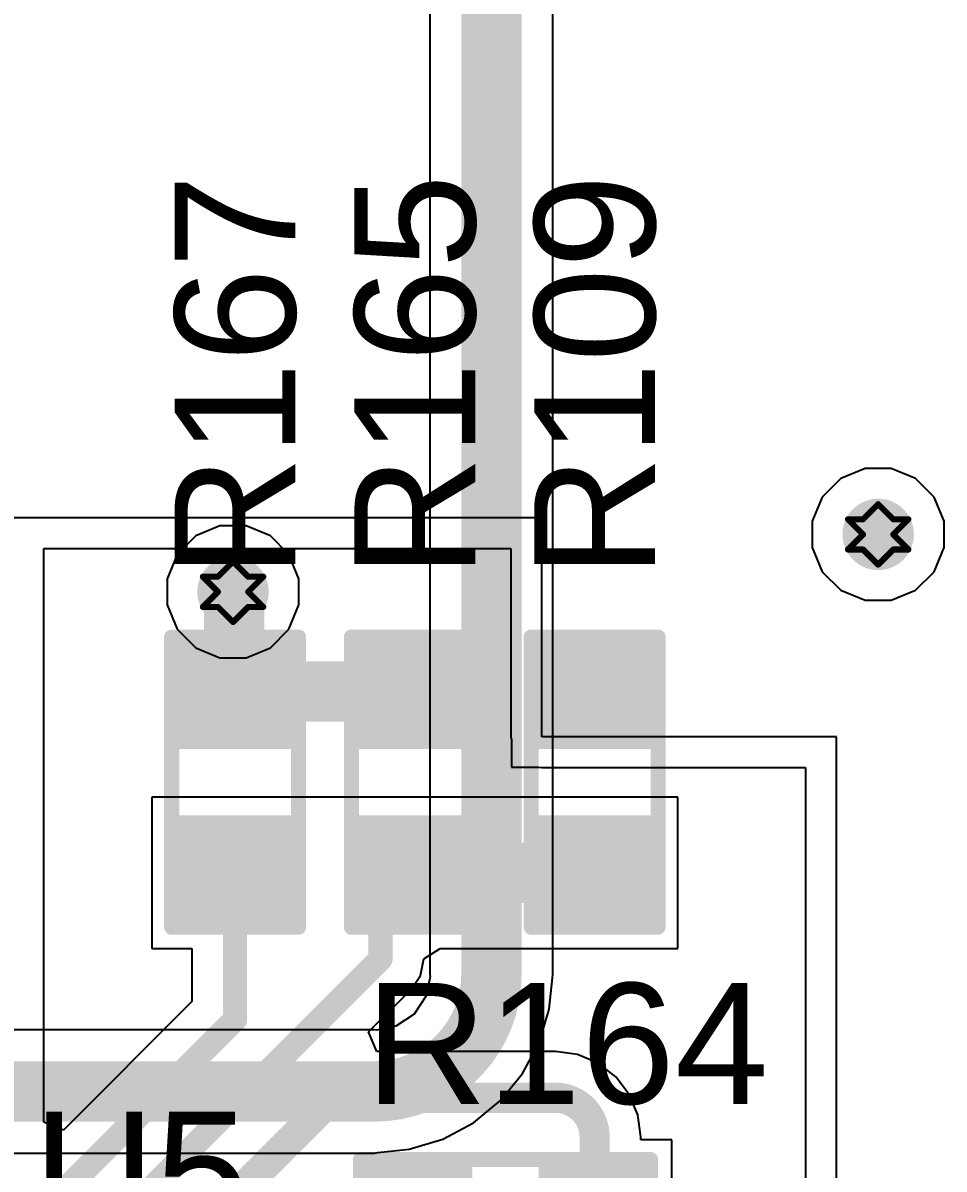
# Model space of a CAD drawing. Header units: inches. Extents: x 24 to 500, y 68 to 269.
# Drawn here: x 316.44 to 324.18, y 111.12 to 120.76 of the extents above; entities that cross this region are included whole.
import ezdxf

# ---------------------------------------------------------------- set-up
doc = ezdxf.new("R2010")
doc.units = ezdxf.units.IN
for name, color, linetype in [('Bottom Layer', 5, 'Continuous'), ('Drill Drawing', 1, 'Continuous'), ('Layer 1', 16, 'Continuous'), ('Layer 2', 76, 'Continuous'), ('Top Layer', 1, 'Continuous'), ('Top Overlay', 2, 'Continuous'), ('Top Paste', 8, 'Continuous'), ('Top Solder', 216, 'Continuous'), ('Via Holes', 16, 'Continuous')]:
    doc.layers.add(name, color=color, linetype=linetype)
doc.styles.add('Arial', font='', dxfattribs={"height": 0.2})
doc.styles.get('Arial').set_extended_font_data('Arial')

# ---------------------------------------------------------------- blocks, each defined once
blk = doc.blocks.new('R___0603_91')
at = {"layer": 'Top Layer'}
for points in [[(-0.38098984, 0.4445101599999999), (-0.38098984, -0.44448984), (-1.14298984, -0.44448984), (-1.14298984, 0.4445101599999999)], [(1.14301016, 0.4445101599999999), (1.14301016, -0.44448984), (0.38101016, -0.44448984), (0.38101016, 0.4445101599999999)]]:
    blk.add_hatch(color=1, dxfattribs=at).paths.add_polyline_path(points)
at = {"layer": 'Top Paste'}
for points in [[(-0.38098984, 0.4445101599999999), (-0.38098984, -0.44448984), (-1.14298984, -0.44448984), (-1.14298984, 0.4445101599999999)], [(1.14301016, 0.4445101599999999), (1.14301016, -0.44448984), (0.38101016, -0.44448984), (0.38101016, 0.4445101599999999)]]:
    blk.add_hatch(color=8, dxfattribs=at).paths.add_polyline_path(points)
at = {"layer": 'Top Solder'}
for points in [[(-0.27938984, 0.5461101599999999), (-0.27938984, -0.5460898399999999), (-1.24458984, -0.5460898399999999), (-1.24458984, 0.5461101599999999)], [(1.24461016, 0.5461101599999999), (1.24461016, -0.5460898399999999), (0.27941016, -0.5460898399999999), (0.27941016, 0.5461101599999999)]]:
    blk.add_hatch(color=216, dxfattribs=at).paths.add_polyline_path(points)
at = {"layer": 'Top Overlay'}
for points in [[(1.21921016, 0.53341016, 0.127, 0.127, 0), (-1.21918984, 0.53341016, 0.127, 0.127, 0)], [(-1.21918984, -0.53338984, 0.127, 0.127, 0), (-1.21918984, 0.53341016, 0.127, 0.127, 0)], [(1.21921016, -0.53338984, 0.127, 0.127, 0), (1.21921016, 0.53341016, 0.127, 0.127, 0)], [(1.21921016, -0.53338984, 0.127, 0.127, 0), (-1.21918984, -0.53338984, 0.127, 0.127, 0)]]:
    blk.add_lwpolyline(points, format="xyseb", dxfattribs=at)
for points in [[(-1.25093984, 0.53341016, 0.0635, 0.0635, 1), (-1.18743984, 0.53341016, 0.0635, 0.0635, 1)], [(-1.25093984, 0.53341016, 0.0635, 0.0635, 1), (-1.18743984, 0.53341016, 0.0635, 0.0635, 1)], [(1.18746016, 0.53341016, 0.0635, 0.0635, 1), (1.25096016, 0.53341016, 0.0635, 0.0635, 1)], [(1.18746016, 0.53341016, 0.0635, 0.0635, 1), (1.25096016, 0.53341016, 0.0635, 0.0635, 1)], [(-1.25093984, -0.53338984, 0.0635, 0.0635, 1), (-1.18743984, -0.53338984, 0.0635, 0.0635, 1)], [(-1.25093984, -0.53338984, 0.0635, 0.0635, 1), (-1.18743984, -0.53338984, 0.0635, 0.0635, 1)], [(1.18746016, -0.53338984, 0.0635, 0.0635, 1), (1.25096016, -0.53338984, 0.0635, 0.0635, 1)], [(1.18746016, -0.53338984, 0.0635, 0.0635, 1), (1.25096016, -0.53338984, 0.0635, 0.0635, 1)]]:
    blk.add_lwpolyline(points, format="xyseb", close=True, dxfattribs=at)
blk = doc.blocks.new('R___0603_93')
at = {"layer": 'Top Layer'}
for points in [[(-0.38098984, 0.4445101599999999), (-0.38098984, -0.44448984), (-1.14298984, -0.44448984), (-1.14298984, 0.4445101599999999)], [(1.14301016, 0.4445101599999999), (1.14301016, -0.44448984), (0.38101016, -0.44448984), (0.38101016, 0.4445101599999999)]]:
    blk.add_hatch(color=1, dxfattribs=at).paths.add_polyline_path(points)
at = {"layer": 'Top Paste'}
for points in [[(-0.38098984, 0.4445101599999999), (-0.38098984, -0.44448984), (-1.14298984, -0.44448984), (-1.14298984, 0.4445101599999999)], [(1.14301016, 0.4445101599999999), (1.14301016, -0.44448984), (0.38101016, -0.44448984), (0.38101016, 0.4445101599999999)]]:
    blk.add_hatch(color=8, dxfattribs=at).paths.add_polyline_path(points)
at = {"layer": 'Top Solder'}
for points in [[(-0.27938984, 0.5461101599999999), (-0.27938984, -0.5460898399999999), (-1.24458984, -0.5460898399999999), (-1.24458984, 0.5461101599999999)], [(1.24461016, 0.5461101599999999), (1.24461016, -0.5460898399999999), (0.27941016, -0.5460898399999999), (0.27941016, 0.5461101599999999)]]:
    blk.add_hatch(color=216, dxfattribs=at).paths.add_polyline_path(points)
at = {"layer": 'Top Overlay'}
for points in [[(1.21921016, 0.53341016, 0.127, 0.127, 0), (-1.21918984, 0.53341016, 0.127, 0.127, 0)], [(-1.21918984, -0.53338984, 0.127, 0.127, 0), (-1.21918984, 0.53341016, 0.127, 0.127, 0)], [(1.21921016, -0.53338984, 0.127, 0.127, 0), (1.21921016, 0.53341016, 0.127, 0.127, 0)], [(1.21921016, -0.53338984, 0.127, 0.127, 0), (-1.21918984, -0.53338984, 0.127, 0.127, 0)]]:
    blk.add_lwpolyline(points, format="xyseb", dxfattribs=at)
for points in [[(-1.25093984, 0.53341016, 0.0635, 0.0635, 1), (-1.18743984, 0.53341016, 0.0635, 0.0635, 1)], [(-1.25093984, 0.53341016, 0.0635, 0.0635, 1), (-1.18743984, 0.53341016, 0.0635, 0.0635, 1)], [(1.18746016, 0.53341016, 0.0635, 0.0635, 1), (1.25096016, 0.53341016, 0.0635, 0.0635, 1)], [(1.18746016, 0.53341016, 0.0635, 0.0635, 1), (1.25096016, 0.53341016, 0.0635, 0.0635, 1)], [(-1.25093984, -0.53338984, 0.0635, 0.0635, 1), (-1.18743984, -0.53338984, 0.0635, 0.0635, 1)], [(-1.25093984, -0.53338984, 0.0635, 0.0635, 1), (-1.18743984, -0.53338984, 0.0635, 0.0635, 1)], [(1.18746016, -0.53338984, 0.0635, 0.0635, 1), (1.25096016, -0.53338984, 0.0635, 0.0635, 1)], [(1.18746016, -0.53338984, 0.0635, 0.0635, 1), (1.25096016, -0.53338984, 0.0635, 0.0635, 1)]]:
    blk.add_lwpolyline(points, format="xyseb", close=True, dxfattribs=at)
blk = doc.blocks.new('R___0603_94')
at = {"layer": 'Top Layer'}
for points in [[(-0.38101016, 0.44451524), (-0.38101016, -0.4444847599999999), (-1.14301016, -0.4444847599999999), (-1.14301016, 0.44451524)], [(1.14298984, 0.44451524), (1.14298984, -0.4444847599999999), (0.38098984, -0.4444847599999999), (0.38098984, 0.44451524)]]:
    blk.add_hatch(color=1, dxfattribs=at).paths.add_polyline_path(points)
at = {"layer": 'Top Paste'}
for points in [[(-0.38101016, 0.44451524), (-0.38101016, -0.4444847599999999), (-1.14301016, -0.4444847599999999), (-1.14301016, 0.44451524)], [(1.14298984, 0.44451524), (1.14298984, -0.4444847599999999), (0.38098984, -0.4444847599999999), (0.38098984, 0.44451524)]]:
    blk.add_hatch(color=8, dxfattribs=at).paths.add_polyline_path(points)
at = {"layer": 'Top Solder'}
for points in [[(-0.27941016, 0.54611524), (-0.27941016, -0.54608476), (-1.24461016, -0.54608476), (-1.24461016, 0.54611524)], [(1.24458984, 0.54611524), (1.24458984, -0.54608476), (0.27938984, -0.54608476), (0.27938984, 0.54611524)]]:
    blk.add_hatch(color=216, dxfattribs=at).paths.add_polyline_path(points)
at = {"layer": 'Top Overlay'}
for points in [[(1.21918984, 0.53341524, 0.127, 0.127, 0), (-1.21921016, 0.53341524, 0.127, 0.127, 0)], [(-1.21921016, 0.53341524, 0.127, 0.127, 0), (-1.21921016, -0.53338476, 0.127, 0.127, 0)], [(1.21918984, 0.53341524, 0.127, 0.127, 0), (1.21918984, -0.53338476, 0.127, 0.127, 0)], [(1.21918984, -0.53338476, 0.127, 0.127, 0), (-1.21921016, -0.53338476, 0.127, 0.127, 0)]]:
    blk.add_lwpolyline(points, format="xyseb", dxfattribs=at)
for points in [[(-1.25096016, 0.53341524, 0.0635, 0.0635, 1), (-1.18746016, 0.53341524, 0.0635, 0.0635, 1)], [(-1.25096016, 0.53341524, 0.0635, 0.0635, 1), (-1.18746016, 0.53341524, 0.0635, 0.0635, 1)], [(1.18743984, 0.53341524, 0.0635, 0.0635, 1), (1.25093984, 0.53341524, 0.0635, 0.0635, 1)], [(1.18743984, 0.53341524, 0.0635, 0.0635, 1), (1.25093984, 0.53341524, 0.0635, 0.0635, 1)], [(-1.25096016, -0.53338476, 0.0635, 0.0635, 1), (-1.18746016, -0.53338476, 0.0635, 0.0635, 1)], [(-1.25096016, -0.53338476, 0.0635, 0.0635, 1), (-1.18746016, -0.53338476, 0.0635, 0.0635, 1)], [(1.18743984, -0.53338476, 0.0635, 0.0635, 1), (1.25093984, -0.53338476, 0.0635, 0.0635, 1)], [(1.18743984, -0.53338476, 0.0635, 0.0635, 1), (1.25093984, -0.53338476, 0.0635, 0.0635, 1)]]:
    blk.add_lwpolyline(points, format="xyseb", close=True, dxfattribs=at)
blk = doc.blocks.new('R___0603_105')
at = {"layer": 'Top Layer'}
for points in [[(-0.38101016, 0.44448984), (-0.38101016, -0.4445101599999999), (-1.14301016, -0.4445101599999999), (-1.14301016, 0.44448984)], [(1.14298984, 0.44448984), (1.14298984, -0.4445101599999999), (0.38098984, -0.4445101599999999), (0.38098984, 0.44448984)]]:
    blk.add_hatch(color=1, dxfattribs=at).paths.add_polyline_path(points)
at = {"layer": 'Top Paste'}
for points in [[(-0.38101016, 0.44448984), (-0.38101016, -0.4445101599999999), (-1.14301016, -0.4445101599999999), (-1.14301016, 0.44448984)], [(1.14298984, 0.44448984), (1.14298984, -0.4445101599999999), (0.38098984, -0.4445101599999999), (0.38098984, 0.44448984)]]:
    blk.add_hatch(color=8, dxfattribs=at).paths.add_polyline_path(points)
at = {"layer": 'Top Solder'}
for points in [[(-0.27941016, 0.5460898399999999), (-0.27941016, -0.5461101599999999), (-1.24461016, -0.5461101599999999), (-1.24461016, 0.5460898399999999)], [(1.24458984, 0.5460898399999999), (1.24458984, -0.5461101599999999), (0.27938984, -0.5461101599999999), (0.27938984, 0.5460898399999999)]]:
    blk.add_hatch(color=216, dxfattribs=at).paths.add_polyline_path(points)
at = {"layer": 'Top Overlay'}
for points in [[(-1.21921016, 0.53338984, 0.127, 0.127, 0), (1.21918984, 0.53338984, 0.127, 0.127, 0)], [(-1.21921016, 0.53338984, 0.127, 0.127, 0), (-1.21921016, -0.53341016, 0.127, 0.127, 0)], [(1.21918984, 0.53338984, 0.127, 0.127, 0), (1.21918984, -0.53341016, 0.127, 0.127, 0)], [(-1.21921016, -0.53341016, 0.127, 0.127, 0), (1.21918984, -0.53341016, 0.127, 0.127, 0)]]:
    blk.add_lwpolyline(points, format="xyseb", dxfattribs=at)
for points in [[(-1.25096016, 0.53338984, 0.0635, 0.0635, 1), (-1.18746016, 0.53338984, 0.0635, 0.0635, 1)], [(-1.25096016, 0.53338984, 0.0635, 0.0635, 1), (-1.18746016, 0.53338984, 0.0635, 0.0635, 1)], [(1.18743984, 0.53338984, 0.0635, 0.0635, 1), (1.25093984, 0.53338984, 0.0635, 0.0635, 1)], [(1.18743984, 0.53338984, 0.0635, 0.0635, 1), (1.25093984, 0.53338984, 0.0635, 0.0635, 1)], [(-1.25096016, -0.53341016, 0.0635, 0.0635, 1), (-1.18746016, -0.53341016, 0.0635, 0.0635, 1)], [(-1.25096016, -0.53341016, 0.0635, 0.0635, 1), (-1.18746016, -0.53341016, 0.0635, 0.0635, 1)], [(1.18743984, -0.53341016, 0.0635, 0.0635, 1), (1.25093984, -0.53341016, 0.0635, 0.0635, 1)], [(1.18743984, -0.53341016, 0.0635, 0.0635, 1), (1.25093984, -0.53341016, 0.0635, 0.0635, 1)]]:
    blk.add_lwpolyline(points, format="xyseb", close=True, dxfattribs=at)

msp = doc.modelspace()

# ---------------------------------------------------------------- hatches: boundary and pattern name
at = {"layer": 'Bottom Layer'}
h = msp.add_hatch(color=5, dxfattribs=at)
edge = h.paths.add_edge_path()
edge.add_arc((323.6298581999999, 116.45901016), 0.2999994, 0, 360)
h = msp.add_hatch(color=5, dxfattribs=at)
edge = h.paths.add_edge_path()
edge.add_arc((318.2068312, 115.9764), 0.2999994, 0, 360)
at = {"layer": 'Layer 1'}
h = msp.add_hatch(color=16, dxfattribs=at)
edge = h.paths.add_edge_path()
edge.add_arc((323.6298581999999, 116.45901016), 0.2999994, 0, 360)
h = msp.add_hatch(color=16, dxfattribs=at)
edge = h.paths.add_edge_path()
edge.add_arc((318.2068312, 115.9764), 0.2999994, 0, 360)
at = {"layer": 'Layer 2'}
h = msp.add_hatch(color=76, dxfattribs=at)
edge = h.paths.add_edge_path()
edge.add_arc((323.6298581999999, 116.45901016), 0.2999994, 0, 360)
h = msp.add_hatch(color=76, dxfattribs=at)
edge = h.paths.add_edge_path()
edge.add_arc((318.2068312, 115.9764), 0.2999994, 0, 360)
at = {"layer": 'Top Layer'}
h = msp.add_hatch(color=1, dxfattribs=at)
edge = h.paths.add_edge_path()
edge.add_arc((323.6298581999999, 116.45901016), 0.2999994, 0, 360)
h = msp.add_hatch(color=1, dxfattribs=at)
edge = h.paths.add_edge_path()
edge.add_arc((318.2068312, 115.9764), 0.2999994, 0, 360)
at = {"layer": 'Via Holes'}
h = msp.add_hatch(color=7, dxfattribs=at)
edge = h.paths.add_edge_path()
edge.add_arc((323.6298581999999, 116.45901016), 0.1499997, 0, 360)
h = msp.add_hatch(color=7, dxfattribs=at)
edge = h.paths.add_edge_path()
edge.add_arc((318.2068312, 115.9764), 0.1499997, 0, 360)

# ---------------------------------------------------------------- linework, layer by layer
at = {"layer": 'Bottom Layer'}
for p, q in [((319.8604067599999, 125.3125764), (319.8604067599999, 112.75959414)), ((320.8963102, 112.75959414), (320.8963102, 125.3125764)), ((323.5196603, 117.01300956), (323.31604374, 116.92866886)), ((323.7400561, 117.01300956), (323.5196603, 117.01300956)), ((323.9436726599999, 116.92866886), (323.7400561, 117.01300956)), ((323.31604374, 116.92866886), (323.1601995, 116.77282462)), ((324.0995169, 116.77282462), (323.9436726599999, 116.92866886)), ((323.1601995, 116.77282462), (323.0758588, 116.56920806)), ((324.1838576, 116.56920806), (324.0995169, 116.77282462)), ((318.0966333, 116.5303994), (317.89301674, 116.4460587)), ((318.3170291, 116.5303994), (318.0966333, 116.5303994)), ((318.52064566, 116.4460587), (318.3170291, 116.5303994)), ((323.0758588, 116.56920806), (323.0758588, 116.34881226)), ((324.1838576, 116.34881226), (324.1838576, 116.56920806)), ((317.89301674, 116.4460587), (317.7371725, 116.29021446)), ((318.6764899, 116.29021446), (318.52064566, 116.4460587)), ((317.7371725, 116.29021446), (317.6528318, 116.0865979)), ((318.7608306, 116.0865979), (318.6764899, 116.29021446)), ((323.0758588, 116.34881226), (323.1601995, 116.1451957)), ((324.0995169, 116.1451957), (324.1838576, 116.34881226)), ((323.1601995, 116.1451957), (323.31604374, 115.98935146)), ((323.9436726599999, 115.98935146), (324.0995169, 116.1451957)), ((317.6528318, 116.0865979), (317.6528318, 115.8662021)), ((318.7608306, 115.8662021), (318.7608306, 116.0865979)), ((323.31604374, 115.98935146), (323.5196603, 115.90501076)), ((323.5196603, 115.90501076), (323.7400561, 115.90501076)), ((323.7400561, 115.90501076), (323.9436726599999, 115.98935146)), ((317.6528318, 115.8662021), (317.7371725, 115.66258554)), ((318.6764899, 115.66258554), (318.7608306, 115.8662021)), ((317.7371725, 115.66258554), (317.89301674, 115.5067413)), ((318.52064566, 115.5067413), (318.6764899, 115.66258554)), ((317.89301674, 115.5067413), (318.0966333, 115.4224006)), ((318.0966333, 115.4224006), (318.3170291, 115.4224006)), ((318.3170291, 115.4224006), (318.52064566, 115.5067413)), ((319.8635589, 112.74374708), (319.83084878, 112.57929986)), ((319.8604067599999, 112.75959414), (319.8635589, 112.74374708)), ((320.8647888, 112.46734936), (320.8908873, 112.73232724)), ((320.8908873, 112.73232724), (320.8963102, 112.75959414)), ((319.83084878, 112.57929986), (319.72872046, 112.42645282)), ((320.77954386, 112.18633646), (320.8647888, 112.46734936)), ((319.72872046, 112.42645282), (319.57587342, 112.3243245)), ((319.3955791399999, 112.29476652), (307.06712272, 112.29476652)), ((319.4114262, 112.29161438), (319.3955791399999, 112.29476652)), ((319.57587342, 112.3243245), (319.4114262, 112.29161438)), ((320.64111386, 111.92735298), (320.77954386, 112.18633646)), ((320.4548200999999, 111.70035318), (320.64111386, 111.92735298)), ((320.2278203, 111.51405942), (320.4548200999999, 111.70035318)), ((319.96883682, 111.37562942), (320.2278203, 111.51405942)), ((319.68782392, 111.29038448), (319.96883682, 111.37562942)), ((319.42284604, 111.26428598), (319.68782392, 111.29038448)), ((311.32288002, 111.25886308), (319.3955791399999, 111.25886308)), ((319.3955791399999, 111.25886308), (319.42284604, 111.26428598))]:
    msp.add_line(p, q, dxfattribs=at)
for points in [[(320.37835848, 112.75959414, 0.508, 0.508, 0), (320.37835848, 125.50980232, 0.508, 0.508, 0)], [(320.37835848, 112.75959414, 0.508, 0.508, -0.4142135623730951), (319.3955791399999, 111.7768148, 0.508, 0.508, 0)], [(306.8698968, 111.7768148, 0.508, 0.508, 0), (319.3955791399999, 111.7768148, 0.508, 0.508, 0)]]:
    msp.add_lwpolyline(points, format="xyseb", dxfattribs=at)
for points in [[(320.25135848, 112.75959414, 0.254, 0.254, 1), (320.50535848, 112.75959414, 0.254, 0.254, 1)], [(320.25135848, 112.75959414, 0.254, 0.254, 1), (320.50535848, 112.75959414, 0.254, 0.254, 1)], [(319.26857914, 111.7768148, 0.254, 0.254, 1), (319.52257914, 111.7768148, 0.254, 0.254, 1)], [(319.26857914, 111.7768148, 0.254, 0.254, 1), (319.52257914, 111.7768148, 0.254, 0.254, 1)]]:
    msp.add_lwpolyline(points, format="xyseb", close=True, dxfattribs=at)
at = {"layer": 'Drill Drawing'}
for points in [[(323.5028582, 116.58601016, 0.0508, 0.0508, 0), (323.6298581999999, 116.71301016, 0.0508, 0.0508, 0)], [(323.6298581999999, 116.71301016, 0.0508, 0.0508, 0), (323.7568582, 116.58601016, 0.0508, 0.0508, 0)], [(323.3758582, 116.58601016, 0.0508, 0.0508, 0), (323.5028582, 116.45901016, 0.0508, 0.0508, 0)], [(323.3758582, 116.58601016, 0.0508, 0.0508, 0), (323.5028582, 116.58601016, 0.0508, 0.0508, 0)], [(323.7568582, 116.58601016, 0.0508, 0.0508, 0), (323.8838582, 116.58601016, 0.0508, 0.0508, 0)], [(323.7568582, 116.45901016, 0.0508, 0.0508, 0), (323.8838582, 116.58601016, 0.0508, 0.0508, 0)], [(323.3758582, 116.33201016, 0.0508, 0.0508, 0), (323.5028582, 116.45901016, 0.0508, 0.0508, 0)], [(323.7568582, 116.45901016, 0.0508, 0.0508, 0), (323.8838582, 116.33201016, 0.0508, 0.0508, 0)], [(323.3758582, 116.33201016, 0.0508, 0.0508, 0), (323.5028582, 116.33201016, 0.0508, 0.0508, 0)], [(323.5028582, 116.33201016, 0.0508, 0.0508, 0), (323.6298581999999, 116.20501016, 0.0508, 0.0508, 0)], [(323.6298581999999, 116.20501016, 0.0508, 0.0508, 0), (323.7568582, 116.33201016, 0.0508, 0.0508, 0)], [(323.7568582, 116.33201016, 0.0508, 0.0508, 0), (323.8838582, 116.33201016, 0.0508, 0.0508, 0)], [(318.0798312, 116.1034, 0.0508, 0.0508, 0), (318.2068312, 116.2304, 0.0508, 0.0508, 0)], [(318.2068312, 116.2304, 0.0508, 0.0508, 0), (318.3338312, 116.1034, 0.0508, 0.0508, 0)], [(317.9528312, 116.1034, 0.0508, 0.0508, 0), (318.0798312, 115.9764, 0.0508, 0.0508, 0)], [(317.9528312, 116.1034, 0.0508, 0.0508, 0), (318.0798312, 116.1034, 0.0508, 0.0508, 0)], [(318.3338312, 116.1034, 0.0508, 0.0508, 0), (318.4608312, 116.1034, 0.0508, 0.0508, 0)], [(318.3338312, 115.9764, 0.0508, 0.0508, 0), (318.4608312, 116.1034, 0.0508, 0.0508, 0)], [(317.9528312, 115.8494, 0.0508, 0.0508, 0), (318.0798312, 115.9764, 0.0508, 0.0508, 0)], [(318.3338312, 115.9764, 0.0508, 0.0508, 0), (318.4608312, 115.8494, 0.0508, 0.0508, 0)], [(317.9528312, 115.8494, 0.0508, 0.0508, 0), (318.0798312, 115.8494, 0.0508, 0.0508, 0)], [(318.0798312, 115.8494, 0.0508, 0.0508, 0), (318.2068312, 115.7224, 0.0508, 0.0508, 0)], [(318.2068312, 115.7224, 0.0508, 0.0508, 0), (318.3338312, 115.8494, 0.0508, 0.0508, 0)], [(318.3338312, 115.8494, 0.0508, 0.0508, 0), (318.4608312, 115.8494, 0.0508, 0.0508, 0)]]:
    msp.add_lwpolyline(points, format="xyseb", dxfattribs=at)
for points in [[(323.6171582, 116.71301016, 0.0254, 0.0254, 1), (323.6425582, 116.71301016, 0.0254, 0.0254, 1)], [(323.6171582, 116.71301016, 0.0254, 0.0254, 1), (323.6425582, 116.71301016, 0.0254, 0.0254, 1)], [(323.3631582, 116.58601016, 0.0254, 0.0254, 1), (323.3885582, 116.58601016, 0.0254, 0.0254, 1)], [(323.3631582, 116.58601016, 0.0254, 0.0254, 1), (323.3885582, 116.58601016, 0.0254, 0.0254, 1)], [(323.4901582, 116.58601016, 0.0254, 0.0254, 1), (323.5155582, 116.58601016, 0.0254, 0.0254, 1)], [(323.4901582, 116.58601016, 0.0254, 0.0254, 1), (323.5155582, 116.58601016, 0.0254, 0.0254, 1)], [(323.7441582, 116.58601016, 0.0254, 0.0254, 1), (323.7695582, 116.58601016, 0.0254, 0.0254, 1)], [(323.7441582, 116.58601016, 0.0254, 0.0254, 1), (323.7695582, 116.58601016, 0.0254, 0.0254, 1)], [(323.8711582, 116.58601016, 0.0254, 0.0254, 1), (323.8965582, 116.58601016, 0.0254, 0.0254, 1)], [(323.8711582, 116.58601016, 0.0254, 0.0254, 1), (323.8965582, 116.58601016, 0.0254, 0.0254, 1)], [(323.4901582, 116.45901016, 0.0254, 0.0254, 1), (323.5155582, 116.45901016, 0.0254, 0.0254, 1)], [(323.4901582, 116.45901016, 0.0254, 0.0254, 1), (323.5155582, 116.45901016, 0.0254, 0.0254, 1)], [(323.7441582, 116.45901016, 0.0254, 0.0254, 1), (323.7695582, 116.45901016, 0.0254, 0.0254, 1)], [(323.7441582, 116.45901016, 0.0254, 0.0254, 1), (323.7695582, 116.45901016, 0.0254, 0.0254, 1)], [(323.3631582, 116.33201016, 0.0254, 0.0254, 1), (323.3885582, 116.33201016, 0.0254, 0.0254, 1)], [(323.3631582, 116.33201016, 0.0254, 0.0254, 1), (323.3885582, 116.33201016, 0.0254, 0.0254, 1)], [(323.4901582, 116.33201016, 0.0254, 0.0254, 1), (323.5155582, 116.33201016, 0.0254, 0.0254, 1)], [(323.4901582, 116.33201016, 0.0254, 0.0254, 1), (323.5155582, 116.33201016, 0.0254, 0.0254, 1)], [(323.7441582, 116.33201016, 0.0254, 0.0254, 1), (323.7695582, 116.33201016, 0.0254, 0.0254, 1)], [(323.7441582, 116.33201016, 0.0254, 0.0254, 1), (323.7695582, 116.33201016, 0.0254, 0.0254, 1)], [(323.8711582, 116.33201016, 0.0254, 0.0254, 1), (323.8965582, 116.33201016, 0.0254, 0.0254, 1)], [(323.8711582, 116.33201016, 0.0254, 0.0254, 1), (323.8965582, 116.33201016, 0.0254, 0.0254, 1)], [(318.1941312, 116.2304, 0.0254, 0.0254, 1), (318.2195312, 116.2304, 0.0254, 0.0254, 1)], [(318.1941312, 116.2304, 0.0254, 0.0254, 1), (318.2195312, 116.2304, 0.0254, 0.0254, 1)], [(323.6171582, 116.20501016, 0.0254, 0.0254, 1), (323.6425582, 116.20501016, 0.0254, 0.0254, 1)], [(323.6171582, 116.20501016, 0.0254, 0.0254, 1), (323.6425582, 116.20501016, 0.0254, 0.0254, 1)], [(317.9401311999999, 116.1034, 0.0254, 0.0254, 1), (317.9655312, 116.1034, 0.0254, 0.0254, 1)], [(317.9401311999999, 116.1034, 0.0254, 0.0254, 1), (317.9655312, 116.1034, 0.0254, 0.0254, 1)], [(318.0671312, 116.1034, 0.0254, 0.0254, 1), (318.0925311999999, 116.1034, 0.0254, 0.0254, 1)], [(318.0671312, 116.1034, 0.0254, 0.0254, 1), (318.0925311999999, 116.1034, 0.0254, 0.0254, 1)], [(318.3211312, 116.1034, 0.0254, 0.0254, 1), (318.3465312, 116.1034, 0.0254, 0.0254, 1)], [(318.3211312, 116.1034, 0.0254, 0.0254, 1), (318.3465312, 116.1034, 0.0254, 0.0254, 1)], [(318.4481312, 116.1034, 0.0254, 0.0254, 1), (318.4735312, 116.1034, 0.0254, 0.0254, 1)], [(318.4481312, 116.1034, 0.0254, 0.0254, 1), (318.4735312, 116.1034, 0.0254, 0.0254, 1)], [(318.0671312, 115.9764, 0.0254, 0.0254, 1), (318.0925311999999, 115.9764, 0.0254, 0.0254, 1)], [(318.0671312, 115.9764, 0.0254, 0.0254, 1), (318.0925311999999, 115.9764, 0.0254, 0.0254, 1)], [(318.3211312, 115.9764, 0.0254, 0.0254, 1), (318.3465312, 115.9764, 0.0254, 0.0254, 1)], [(318.3211312, 115.9764, 0.0254, 0.0254, 1), (318.3465312, 115.9764, 0.0254, 0.0254, 1)], [(317.9401311999999, 115.8494, 0.0254, 0.0254, 1), (317.9655312, 115.8494, 0.0254, 0.0254, 1)], [(317.9401311999999, 115.8494, 0.0254, 0.0254, 1), (317.9655312, 115.8494, 0.0254, 0.0254, 1)], [(318.0671312, 115.8494, 0.0254, 0.0254, 1), (318.0925311999999, 115.8494, 0.0254, 0.0254, 1)], [(318.0671312, 115.8494, 0.0254, 0.0254, 1), (318.0925311999999, 115.8494, 0.0254, 0.0254, 1)], [(318.3211312, 115.8494, 0.0254, 0.0254, 1), (318.3465312, 115.8494, 0.0254, 0.0254, 1)], [(318.3211312, 115.8494, 0.0254, 0.0254, 1), (318.3465312, 115.8494, 0.0254, 0.0254, 1)], [(318.4481312, 115.8494, 0.0254, 0.0254, 1), (318.4735312, 115.8494, 0.0254, 0.0254, 1)], [(318.4481312, 115.8494, 0.0254, 0.0254, 1), (318.4735312, 115.8494, 0.0254, 0.0254, 1)], [(318.1941312, 115.7224, 0.0254, 0.0254, 1), (318.2195312, 115.7224, 0.0254, 0.0254, 1)], [(318.1941312, 115.7224, 0.0254, 0.0254, 1), (318.2195312, 115.7224, 0.0254, 0.0254, 1)]]:
    msp.add_lwpolyline(points, format="xyseb", close=True, dxfattribs=at)
at = {"layer": 'Layer 1'}
for p, q in [((323.5196603, 117.01300956), (323.31604374, 116.92866886)), ((323.7400561, 117.01300956), (323.5196603, 117.01300956)), ((323.9436726599999, 116.92866886), (323.7400561, 117.01300956)), ((323.31604374, 116.92866886), (323.1601995, 116.77282462)), ((324.0995169, 116.77282462), (323.9436726599999, 116.92866886)), ((323.1601995, 116.77282462), (323.0758588, 116.56920806)), ((324.1838576, 116.56920806), (324.0995169, 116.77282462)), ((323.0758588, 116.56920806), (323.0758588, 116.34881226)), ((324.1838576, 116.34881226), (324.1838576, 116.56920806)), ((323.0758588, 116.34881226), (323.1601995, 116.1451957)), ((324.0995169, 116.1451957), (324.1838576, 116.34881226)), ((323.1601995, 116.1451957), (323.31604374, 115.98935146)), ((323.9436726599999, 115.98935146), (324.0995169, 116.1451957)), ((323.31604374, 115.98935146), (323.5196603, 115.90501076)), ((323.5196603, 115.90501076), (323.7400561, 115.90501076)), ((323.7400561, 115.90501076), (323.9436726599999, 115.98935146))]:
    msp.add_line(p, q, dxfattribs=at)
at = {"layer": 'Layer 2'}
for p, q in [((318.0966333, 116.5303994), (317.89301674, 116.4460587)), ((318.3170291, 116.5303994), (318.0966333, 116.5303994)), ((318.52064566, 116.4460587), (318.3170291, 116.5303994)), ((317.89301674, 116.4460587), (317.7371725, 116.29021446)), ((318.6764899, 116.29021446), (318.52064566, 116.4460587)), ((317.7371725, 116.29021446), (317.6528318, 116.0865979)), ((318.7608306, 116.0865979), (318.6764899, 116.29021446)), ((317.6528318, 116.0865979), (317.6528318, 115.8662021)), ((318.7608306, 115.8662021), (318.7608306, 116.0865979)), ((317.6528318, 115.8662021), (317.7371725, 115.66258554)), ((318.6764899, 115.66258554), (318.7608306, 115.8662021)), ((317.7371725, 115.66258554), (317.89301674, 115.5067413)), ((318.52064566, 115.5067413), (318.6764899, 115.66258554)), ((317.89301674, 115.5067413), (318.0966333, 115.4224006)), ((318.0966333, 115.4224006), (318.3170291, 115.4224006)), ((318.3170291, 115.4224006), (318.52064566, 115.5067413))]:
    msp.add_line(p, q, dxfattribs=at)
at = {"layer": 'Top Layer'}
for p, q in [((320.80178664, 116.59906576), (316.35698984, 116.59906576)), ((320.80178664, 114.75756576), (320.80178664, 116.59906576)), ((316.6159657, 111.51897686), (316.6159657, 116.3400899)), ((316.6159657, 116.3400899), (320.54281078, 116.3400899)), ((320.54281078, 116.3400899), (320.54281078, 114.75756576)), ((320.54281078, 114.75756576), (320.5477968, 114.7324985)), ((323.27848984, 114.75756576), (320.80178664, 114.75756576)), ((323.27848984, 108.90215456), (323.27848984, 114.75756576)), ((320.5477968, 114.7324985), (320.5477968, 114.5035556)), ((320.5477968, 114.5035556), (320.77682098, 114.5035556)), ((320.77682098, 114.5035556), (320.80178664, 114.4985899)), ((320.80178664, 114.4985899), (323.01951398, 114.4985899)), ((323.01951398, 114.4985899), (323.01951398, 108.90215456)), ((318.9221917199999, 114.2495556), (317.5251968, 114.2495556)), ((317.5251968, 114.2495556), (317.5251968, 112.9795556)), ((319.03650188, 114.24956068), (318.9221917199999, 114.24956068)), ((318.9221917199999, 114.24956068), (318.9221917199999, 114.2495556)), ((319.03650188, 114.24955814), (319.03650188, 114.24956068)), ((319.0999968, 114.2495556), (319.03650188, 114.24955814)), ((320.4334917199999, 114.2495556), (319.0999968, 114.2495556)), ((320.54780188, 114.24956068), (320.4334917199999, 114.24956068)), ((320.4334917199999, 114.24956068), (320.4334917199999, 114.2495556)), ((320.54780188, 114.2495556), (320.54780188, 114.24956068)), ((321.9447967999999, 114.2495556), (320.54780188, 114.2495556)), ((321.9447967999999, 112.9795556), (321.9447967999999, 114.2495556)), ((317.5251968, 112.9795556), (317.86111942, 112.9795556)), ((317.86111942, 112.9795556), (317.86111942, 112.53181964)), ((319.80930704, 112.89019586), (319.94716808, 112.9795556)), ((319.94716808, 112.9795556), (320.4334917199999, 112.9795556)), ((320.4334917199999, 112.9795556), (320.4334917199999, 112.97955052)), ((320.4334917199999, 112.97955052), (320.54780188, 112.97955052)), ((320.54780188, 112.97955052), (320.54780188, 112.9795556)), ((320.54780188, 112.9795556), (321.9447967999999, 112.9795556)), ((319.78170486, 112.7514509), (319.80930704, 112.89019586)), ((319.7031121799999, 112.6338235), (319.78170486, 112.7514509)), ((319.34599072, 112.27670458), (319.70310456, 112.63381842)), ((319.70310456, 112.63381842), (319.7031121799999, 112.6338235)), ((317.86111942, 112.53181964), (316.78023258, 111.45093534)), ((319.41403224, 112.1124377), (319.34599072, 112.27670458)), ((320.91618062, 112.1124377), (319.41403224, 112.1124377)), ((320.93593166, 112.10850832), (320.91618062, 112.1124377)), ((321.10181652, 112.0866694), (320.93593166, 112.10850832)), ((321.27480068, 112.015016), (321.10181652, 112.0866694)), ((321.4233475, 111.9010335), (321.27480068, 112.015016)), ((321.53733, 111.75248668), (321.4233475, 111.9010335)), ((321.6089834, 111.57950252), (321.53733, 111.75248668)), ((321.63082232, 111.41361766), (321.6089834, 111.57950252)), ((316.78023258, 111.45093534), (316.6159657, 111.51897686)), ((321.6347517, 111.39386662), (321.63082232, 111.41361766)), ((321.6347517, 111.3694496), (321.6347517, 111.39386662)), ((321.8939968, 111.3694496), (321.6347517, 111.3694496)), ((321.8939968, 109.97245214), (321.8939968, 111.3694496))]:
    msp.add_line(p, q, dxfattribs=at)
for points in [[(318.2068312, 115.9764, 0.508, 0.508, 0), (318.215264, 115.9679672, 0.508, 0.508, 0)], [(318.215264, 115.1469884, 0.508, 0.508, 0), (318.215264, 115.9679672, 0.508, 0.508, 0)], [(318.215264, 115.1469884, 0.508, 0.508, 0), (318.22368664, 115.13856576, 0.508, 0.508, 0)], [(318.2236968, 115.1385556, 0.508, 0.508, 0), (319.7349764799999, 115.1385556, 0.508, 0.508, 0)], [(319.7349764799999, 115.1385556, 0.508, 0.508, 0), (319.73498664, 115.13856576, 0.508, 0.508, 0)], [(319.67148664, 113.61456576, 0.508, 0.508, 0), (321.24628664, 113.61456576, 0.508, 0.508, 0)], [(318.22368664, 112.3816396, 0.2032, 0.2032, 0), (318.22368664, 113.61456576, 0.2032, 0.2032, 0)], [(319.44673728, 113.3351556, 0.2032, 0.2032, 0), (319.72613728, 113.6145556, 0.2032, 0.2032, 0)], [(319.72613728, 113.6145556, 0.2032, 0.2032, 0), (319.7349968, 113.6145556, 0.2032, 0.2032, 0)], [(319.44673728, 112.8901984, 0.2032, 0.2032, 0), (319.44673728, 113.3351556, 0.2032, 0.2032, 0)], [(316.83974224, 110.28320336, 0.2032, 0.2032, 0), (319.44673728, 112.8901984, 0.2032, 0.2032, 0)], [(316.625224, 110.78317696, 0.2032, 0.2032, 0), (318.22368664, 112.3816396, 0.2032, 0.2032, 0)], [(317.1044712, 109.78317896, 0.254, 0.254, 0), (319.04526488, 111.72397264, 0.254, 0.254, 0)], [(319.04526488, 111.72397264, 0.254, 0.254, 0), (320.91618062, 111.72397264, 0.254, 0.254, 0)], [(320.91618062, 111.72397264, 0.254, 0.254, -0.4142135623730951), (321.24628664, 111.39386662, 0.254, 0.254, 0)], [(321.24628664, 110.68365976, 0.254, 0.254, 0), (321.24628664, 111.39386662, 0.254, 0.254, 0)]]:
    msp.add_lwpolyline(points, format="xyseb", dxfattribs=at)
for points in [[(318.0798312, 115.9764, 0.254, 0.254, 1), (318.3338312, 115.9764, 0.254, 0.254, 1)], [(318.088264, 115.9679672, 0.254, 0.254, 1), (318.342264, 115.9679672, 0.254, 0.254, 1)], [(318.088264, 115.9679672, 0.254, 0.254, 1), (318.342264, 115.9679672, 0.254, 0.254, 1)], [(318.088264, 115.1469884, 0.254, 0.254, 1), (318.342264, 115.1469884, 0.254, 0.254, 1)], [(318.088264, 115.1469884, 0.254, 0.254, 1), (318.342264, 115.1469884, 0.254, 0.254, 1)], [(318.09668664, 115.13856576, 0.254, 0.254, 1), (318.35068664, 115.13856576, 0.254, 0.254, 1)], [(318.0966968, 115.1385556, 0.254, 0.254, 1), (318.3506968, 115.1385556, 0.254, 0.254, 1)], [(319.60797648, 115.1385556, 0.254, 0.254, 1), (319.86197648, 115.1385556, 0.254, 0.254, 1)], [(319.60797648, 115.1385556, 0.254, 0.254, 1), (319.86197648, 115.1385556, 0.254, 0.254, 1)], [(319.60798664, 115.13856576, 0.254, 0.254, 1), (319.86198664, 115.13856576, 0.254, 0.254, 1)], [(319.54448664, 113.61456576, 0.254, 0.254, 1), (319.79848664, 113.61456576, 0.254, 0.254, 1)], [(321.11928664, 113.61456576, 0.254, 0.254, 1), (321.3732866399999, 113.61456576, 0.254, 0.254, 1)], [(318.17288664, 113.61456576, 0.1016, 0.1016, 1), (318.27448664, 113.61456576, 0.1016, 0.1016, 1)], [(319.67533728, 113.6145556, 0.1016, 0.1016, 1), (319.77693728, 113.6145556, 0.1016, 0.1016, 1)], [(319.67533728, 113.6145556, 0.1016, 0.1016, 1), (319.77693728, 113.6145556, 0.1016, 0.1016, 1)], [(319.6841967999999, 113.6145556, 0.1016, 0.1016, 1), (319.7857968, 113.6145556, 0.1016, 0.1016, 1)], [(319.39593728, 113.3351556, 0.1016, 0.1016, 1), (319.49753728, 113.3351556, 0.1016, 0.1016, 1)], [(319.39593728, 113.3351556, 0.1016, 0.1016, 1), (319.49753728, 113.3351556, 0.1016, 0.1016, 1)], [(319.39593728, 112.8901984, 0.1016, 0.1016, 1), (319.49753728, 112.8901984, 0.1016, 0.1016, 1)], [(319.39593728, 112.8901984, 0.1016, 0.1016, 1), (319.49753728, 112.8901984, 0.1016, 0.1016, 1)], [(318.17288664, 112.3816396, 0.1016, 0.1016, 1), (318.27448664, 112.3816396, 0.1016, 0.1016, 1)], [(318.17288664, 112.3816396, 0.1016, 0.1016, 1), (318.27448664, 112.3816396, 0.1016, 0.1016, 1)], [(318.98176488, 111.72397264, 0.127, 0.127, 1), (319.10876488, 111.72397264, 0.127, 0.127, 1)], [(318.98176488, 111.72397264, 0.127, 0.127, 1), (319.10876488, 111.72397264, 0.127, 0.127, 1)], [(320.85268062, 111.72397264, 0.127, 0.127, 1), (320.97968062, 111.72397264, 0.127, 0.127, 1)], [(320.85268062, 111.72397264, 0.127, 0.127, 1), (320.97968062, 111.72397264, 0.127, 0.127, 1)], [(321.18278664, 111.39386662, 0.127, 0.127, 1), (321.30978664, 111.39386662, 0.127, 0.127, 1)], [(321.18278664, 111.39386662, 0.127, 0.127, 1), (321.30978664, 111.39386662, 0.127, 0.127, 1)]]:
    msp.add_lwpolyline(points, format="xyseb", close=True, dxfattribs=at)

# ---------------------------------------------------------------- block references
for name, p, rotation in [('R___0603_91', (318.22368664, 114.37656576), 270), ('R___0603_93', (319.73498664, 114.37656576), 270), ('R___0603_105', (321.24628664, 114.37656576), 90), ('R___0603_94', (320.49698664, 110.67096484), 180)]:
    msp.add_blockref(name, p, dxfattribs=dict(rotation=rotation))

# ---------------------------------------------------------------- texts
at = {"layer": 'Top Overlay', "style": 'Arial'}
for s, p in [('R167', (318.731519, 116.09311554)), ('R165', (320.2428189999999, 116.09311554)), ('R109', (321.7541189999999, 116.09311554))]:
    msp.add_text(s, height=1.016, rotation=90, dxfattribs=at).set_placement(p)
for s, p in [('R164', (319.31711092, 111.6726113)), ('U5', (316.5266085, 110.5921207))]:
    msp.add_text(s, height=1.016, dxfattribs=at).set_placement(p)

doc.saveas('drawing.dxf')
